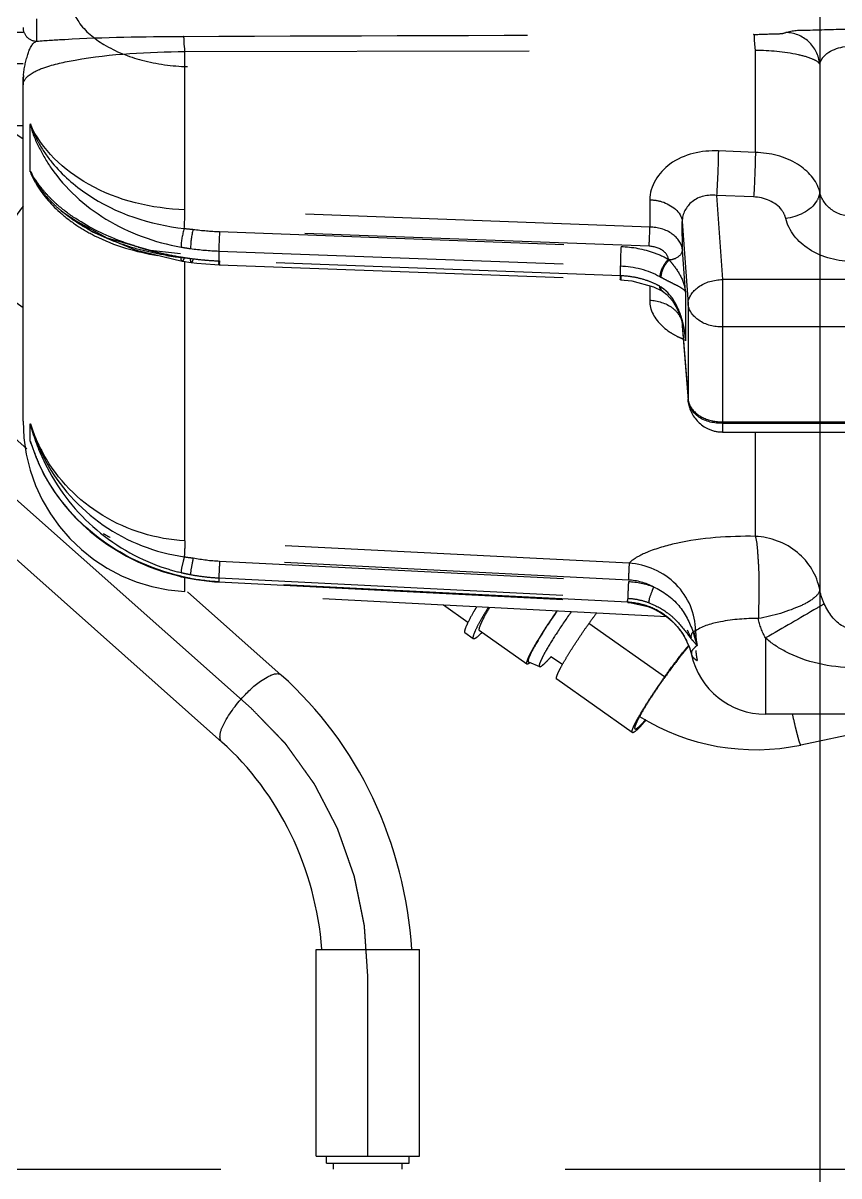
# Model space of a CAD drawing. Header units: millimetres. Extents: x 17886 to 18265, y -8727 to -7321.
# Drawn here: x 17939.095 to 17940.28, y -8661.763 to -8660.089 of the extents above; entities that cross this region are included whole.
import ezdxf

# ---------------------------------------------------------------- set-up
doc = ezdxf.new("R2010")
doc.units = ezdxf.units.MM
doc.linetypes.add('EPL_DASH', pattern=[1, 0.5, -0.5])
for name, color, linetype in [('09__COSM', 7, 'Continuous'), ('1978540_DXF_CONTINUOUS_LINE', 7, 'Continuous'), ('2588541_VG01DXF_CONTINUOUS_LINE', 7, 'Continuous'), ('2620490_VG01DXF_CONTINUOUS_LINE', 7, 'Continuous'), ('2630768_VG06DXF_CONTINUOUS_LINE', 7, 'Continuous'), ('3570569_DXF_CONTINUOUS_LINE', 7, 'Continuous'), ('3640467_CP02DXF_CONTINUOUS_LINE', 7, 'Continuous'), ('3640467_CP03DXF_CONTINUOUS_LINE', 7, 'Continuous'), ('3884027_DKREDXF_CONTINUOUS_LINE', 7, 'Continuous')]:
    doc.layers.add(name, color=color, linetype=linetype)

msp = doc.modelspace()

# ---------------------------------------------------------------- linework, layer by layer
at = {"color": 6}
msp.add_lwpolyline([(17930.85199, -8646.50357), (17940.25199, -8646.50357), (17940.25199, -8663.90357), (17930.85199, -8663.90357)], close=True, dxfattribs=at)
at = {"layer": '09__COSM', "color": 2, "linetype": 'EPL_DASH'}
for p, q in [((17939.42665, -8661.0845), (17938.94399, -8660.65546)), ((17939.59549, -8661.73457), (17939.59549, -8661.47259))]:
    msp.add_line(p, q, dxfattribs=at)
msp.add_open_spline([(17939.59549, -8661.47259), (17939.59518, -8661.46803), (17939.59457, -8661.4589), (17939.5938, -8661.44749), (17939.59319, -8661.43836), (17939.59273, -8661.43151), (17939.59227, -8661.42466), (17939.59189, -8661.41895), (17939.59158, -8661.41439), (17939.59135, -8661.41097), (17939.59116, -8661.40811), (17939.59101, -8661.40583), (17939.59089, -8661.40412), (17939.5908, -8661.40269), (17939.59072, -8661.40155), (17939.59067, -8661.40084), (17939.59063, -8661.40027), (17939.59061, -8661.39991), (17939.59059, -8661.39966), (17939.59058, -8661.39952), (17939.59055, -8661.39938), (17939.59051, -8661.3992), (17939.59046, -8661.39892), (17939.59039, -8661.39858), (17939.59027, -8661.39802), (17939.59013, -8661.39732), (17939.58996, -8661.39648), (17939.58973, -8661.39536), (17939.58933, -8661.39341), (17939.58876, -8661.39062), (17939.58808, -8661.38727), (17939.58739, -8661.38392), (17939.58671, -8661.38057), (17939.58579, -8661.3761), (17939.58465, -8661.37052), (17939.58328, -8661.36382), (17939.58192, -8661.35712), (17939.58078, -8661.35153), (17939.57986, -8661.34706), (17939.57918, -8661.34371), (17939.57849, -8661.34036), (17939.57781, -8661.33701), (17939.57724, -8661.33422), (17939.57684, -8661.33227), (17939.57661, -8661.33115), (17939.57644, -8661.33031), (17939.5763, -8661.32961), (17939.57618, -8661.32906), (17939.57611, -8661.32871), (17939.57606, -8661.32843), (17939.57602, -8661.32825), (17939.57599, -8661.32811), (17939.57595, -8661.32798), (17939.57586, -8661.32774), (17939.57574, -8661.3274), (17939.57555, -8661.32685), (17939.57531, -8661.32617), (17939.57493, -8661.32507), (17939.57444, -8661.32371), (17939.57387, -8661.32207), (17939.57309, -8661.31988), (17939.57213, -8661.31715), (17939.57098, -8661.31387), (17939.56943, -8661.3095), (17939.56751, -8661.30403), (17939.56519, -8661.29747), (17939.56288, -8661.29092), (17939.56057, -8661.28436), (17939.55864, -8661.27889), (17939.5571, -8661.27452), (17939.55594, -8661.27124), (17939.55498, -8661.26851), (17939.55421, -8661.26632), (17939.55363, -8661.26468), (17939.55305, -8661.26305), (17939.55257, -8661.26168), (17939.55219, -8661.26059), (17939.55195, -8661.2599), (17939.55175, -8661.25936), (17939.55161, -8661.25895), (17939.55149, -8661.25861), (17939.5514, -8661.25837), (17939.55135, -8661.25823), (17939.55132, -8661.25812), (17939.55127, -8661.25803), (17939.55121, -8661.25791), (17939.55109, -8661.25769), (17939.55093, -8661.25738), (17939.55074, -8661.25701), (17939.55048, -8661.25651), (17939.55016, -8661.25589), (17939.54964, -8661.25489), (17939.549, -8661.25365), (17939.54822, -8661.25216), (17939.54745, -8661.25066), (17939.54641, -8661.24867), (17939.54512, -8661.24619), (17939.54357, -8661.2432), (17939.54151, -8661.23922), (17939.53892, -8661.23425), (17939.53582, -8661.22828), (17939.53272, -8661.22231), (17939.52963, -8661.21634), (17939.52704, -8661.21136), (17939.52498, -8661.20738), (17939.52343, -8661.2044), (17939.52214, -8661.20191), (17939.5211, -8661.19992), (17939.52033, -8661.19843), (17939.51968, -8661.19718), (17939.51917, -8661.19619), (17939.51884, -8661.19557), (17939.51859, -8661.19507), (17939.51842, -8661.19476), (17939.51831, -8661.19454), (17939.51824, -8661.19442), (17939.51816, -8661.1943), (17939.51806, -8661.19416), (17939.51789, -8661.19393), (17939.51768, -8661.19364), (17939.51735, -8661.19318), (17939.51694, -8661.1926), (17939.51645, -8661.19191), (17939.51578, -8661.19099), (17939.51463, -8661.18938), (17939.51298, -8661.18707), (17939.511, -8661.18431), (17939.50901, -8661.18154), (17939.50703, -8661.17877), (17939.50439, -8661.17509), (17939.50109, -8661.17048), (17939.49712, -8661.16494), (17939.49316, -8661.15941), (17939.48986, -8661.1548), (17939.48721, -8661.15112), (17939.48523, -8661.14835), (17939.48325, -8661.14558), (17939.48127, -8661.14282), (17939.47962, -8661.14051), (17939.47846, -8661.1389), (17939.4778, -8661.13798), (17939.47731, -8661.13729), (17939.47689, -8661.13671), (17939.47656, -8661.13625), (17939.47636, -8661.13596), (17939.47619, -8661.13573), (17939.47609, -8661.13559), (17939.47601, -8661.13547), (17939.47591, -8661.13537), (17939.47574, -8661.1352), (17939.4755, -8661.13495), (17939.47512, -8661.13455), (17939.47464, -8661.13405), (17939.47387, -8661.13325), (17939.4729, -8661.13226), (17939.47175, -8661.13106), (17939.4702, -8661.12947), (17939.46828, -8661.12748), (17939.46596, -8661.12509), (17939.46288, -8661.12191), (17939.45903, -8661.11793), (17939.4544, -8661.11315), (17939.44978, -8661.10838), (17939.44515, -8661.1036), (17939.44053, -8661.09882), (17939.43436, -8661.09246), (17939.42974, -8661.08768), (17939.42665, -8661.0845)], degree=3, knots=[0, 0, 0, 0, 0.03125, 0.0625, 0.078125, 0.09375, 0.109375, 0.125, 0.1328125, 0.140625, 0.1484375, 0.1523438, 0.15625, 0.1601562, 0.1621094, 0.1640625, 0.1650391, 0.1660156, 0.1665039, 0.166748, 0.1669922, 0.1674805, 0.1679688, 0.1689453, 0.1699219, 0.171875, 0.1738281, 0.1757812, 0.1796875, 0.1875, 0.1953125, 0.203125, 0.2109375, 0.21875, 0.234375, 0.25, 0.265625, 0.28125, 0.2890625, 0.296875, 0.3046875, 0.3125, 0.3203125, 0.3242188, 0.3261719, 0.328125, 0.3300781, 0.3310547, 0.3320312, 0.3325195, 0.3330078, 0.333252, 0.3334961, 0.3339844, 0.3349609, 0.3359375, 0.3378906, 0.3398438, 0.34375, 0.3476562, 0.3515625, 0.359375, 0.3671875, 0.375, 0.390625, 0.40625, 0.421875, 0.4375, 0.453125, 0.4609375, 0.46875, 0.4765625, 0.4804688, 0.484375, 0.4882812, 0.4921875, 0.4941406, 0.4960938, 0.4970703, 0.4980469, 0.4990234, 0.4995117, 0.4997559, 0.5, 0.5002441, 0.5004883, 0.5009766, 0.5019531, 0.5029297, 0.5039062, 0.5058594, 0.5078125, 0.5117188, 0.515625, 0.5195312, 0.5234375, 0.53125, 0.5390625, 0.546875, 0.5625, 0.578125, 0.59375, 0.609375, 0.625, 0.6328125, 0.640625, 0.6484375, 0.6523438, 0.65625, 0.6601562, 0.6621094, 0.6640625, 0.6650391, 0.6660156, 0.6665039, 0.666748, 0.6669922, 0.6674805, 0.6679688, 0.6689453, 0.6699219, 0.671875, 0.6738281, 0.6757812, 0.6796875, 0.6875, 0.6953125, 0.703125, 0.7109375, 0.71875, 0.734375, 0.75, 0.765625, 0.78125, 0.7890625, 0.796875, 0.8046875, 0.8125, 0.8203125, 0.8242188, 0.8261719, 0.828125, 0.8300781, 0.8310547, 0.8320312, 0.8325195, 0.8330078, 0.833252, 0.8334961, 0.8339844, 0.8349609, 0.8359375, 0.8378906, 0.8398438, 0.84375, 0.8476562, 0.8515625, 0.859375, 0.8671875, 0.875, 0.890625, 0.90625, 0.921875, 0.9375, 0.953125, 0.96875, 1, 1, 1, 1], dxfattribs=at)
at = {"layer": '1978540_DXF_CONTINUOUS_LINE', "color": 7, "linetype": 'EPL_DASH'}
for p, q in [((17939.09497, -8660.25758), (17939.08297, -8660.2491)), ((17939.09497, -8660.50253), (17939.04588, -8660.46782)), ((17939.74094, -8660.95931), (17939.70561, -8660.93433)), ((17939.74094, -8660.95931), (17939.70561, -8660.93433)), ((17939.74869, -8660.98316), (17939.73649, -8660.97453)), ((17939.82646, -8661.01978), (17939.75735, -8660.97091)), ((17939.82879, -8661.0168), (17939.84496, -8661.02356))]:
    msp.add_line(p, q, dxfattribs=at)
for centre, radius, start, end in [((17940.08955, -8661.08333), 1.23293, 143.77237, 146.16645), ((17939.65518, -8660.86982), 0.14882, 315.16955, 315.60259)]:
    msp.add_arc(centre, radius, start, end, dxfattribs=at)
for points, knots in [([(17939.75336, -8660.93686), (17939.75212, -8660.93894), (17939.74786, -8660.94619), (17939.74377, -8660.95355), (17939.74111, -8660.95893)], [0, 0, 0, 0, 0.2869404, 1, 1, 1, 1]), ([(17939.77015, -8660.9379), (17939.76654, -8660.94377), (17939.7603, -8660.95424), (17939.75296, -8660.96782), (17939.7491, -8660.97671), (17939.74797, -8660.98123), (17939.74828, -8660.98287), (17939.74869, -8660.98316)], [0, 0, 0, 0, 0.4072989, 0.7179455, 0.9156284, 0.9703079, 1, 1, 1, 1]), ([(17939.77211, -8660.938), (17939.76954, -8660.94229), (17939.7652, -8660.94975), (17939.75993, -8660.96009), (17939.75746, -8660.96597), (17939.75651, -8660.97032), (17939.75735, -8660.97091)], [0, 0, 0, 0, 0.4102094, 0.7198662, 0.9163016, 1, 1, 1, 1]), ([(17939.86972, -8660.94294), (17939.86322, -8660.95237), (17939.85404, -8660.96611), (17939.84297, -8660.98383), (17939.83634, -8660.99512), (17939.83126, -8661.0044), (17939.82782, -8661.01185), (17939.82612, -8661.01624), (17939.82583, -8661.01933), (17939.82646, -8661.01978)], [0, 0, 0, 0, 0.3862093, 0.5569205, 0.7051981, 0.8263468, 0.916688, 0.9739943, 1, 1, 1, 1]), ([(17939.87012, -8660.94297), (17939.8638, -8660.95214), (17939.85254, -8660.96898), (17939.84015, -8660.98932), (17939.83292, -8661.00247), (17939.82981, -8661.00959), (17939.82811, -8661.01358), (17939.82816, -8661.01653), (17939.82879, -8661.0168)], [0, 0, 0, 0, 0.3908077, 0.7116947, 0.8324157, 0.9213059, 0.9762246, 1, 1, 1, 1]), ([(17939.89068, -8660.94402), (17939.88387, -8660.95369), (17939.8716, -8660.97167), (17939.85802, -8660.9935), (17939.84994, -8661.0078), (17939.84634, -8661.01568), (17939.84442, -8661.01997), (17939.84428, -8661.02328), (17939.84496, -8661.02356)], [0, 0, 0, 0, 0.3830604, 0.7059366, 0.8290096, 0.920094, 0.9763957, 1, 1, 1, 1]), ([(17939.74111, -8660.95893), (17939.73937, -8660.96244), (17939.73725, -8660.96713), (17939.73578, -8660.97229), (17939.73603, -8660.97421), (17939.73649, -8660.97453)], [0, 0, 0, 0, 0.7054236, 0.899002, 1, 1, 1, 1]), ([(17939.76073, -8660.97475), (17939.75824, -8660.97725), (17939.75488, -8660.98041), (17939.75083, -8660.98315), (17939.74911, -8660.98346), (17939.74869, -8660.98316)], [0, 0, 0, 0, 0.7024656, 0.8962092, 1, 1, 1, 1]), ([(17939.82984, -8661.01872), (17939.82947, -8661.01897), (17939.82852, -8661.01956), (17939.82708, -8661.02022), (17939.82646, -8661.01978)], [0, 0, 0, 0, 0.3713468, 1, 1, 1, 1]), ([(17939.84496, -8661.02356), (17939.84561, -8661.02383), (17939.84785, -8661.02269), (17939.85104, -8661.02011), (17939.85586, -8661.01543), (17939.8593, -8661.01166), (17939.86124, -8661.00947)], [0, 0, 0, 0, 0.0966618, 0.29427, 0.5974086, 1, 1, 1, 1])]:
    msp.add_open_spline(points, degree=3, knots=knots, dxfattribs=at)
msp.add_open_spline([(17939.83076, -8661.01806), (17939.83046, -8661.01829), (17939.83015, -8661.01851), (17939.82984, -8661.01872)], degree=3, dxfattribs=at)
at = {"layer": '2588541_VG01DXF_CONTINUOUS_LINE', "color": 7, "linetype": 'EPL_DASH'}
for p, q in [((17939.87799, -8661.02066), (17939.8613, -8661.00938)), ((17940.31573, -8661.11841), (17940.22422, -8661.13744))]:
    msp.add_line(p, q, dxfattribs=at)
msp.add_arc((17940.15879, -8660.82458), 0.31963, 238.13249, 281.8131, dxfattribs=at)
msp.add_open_spline([(17940.22422, -8661.13744), (17940.22392, -8661.1375), (17940.22337, -8661.13599), (17940.22254, -8661.13412), (17940.22135, -8661.13007), (17940.2199, -8661.12494), (17940.21821, -8661.11836), (17940.21555, -8661.10753), (17940.21355, -8661.09884), (17940.21219, -8661.09275)], degree=3, knots=[0, 0, 0, 0, 0.0199525, 0.0732013, 0.159693, 0.2776248, 0.4243089, 0.5963455, 1, 1, 1, 1], dxfattribs=at)
at = {"layer": '2620490_VG01DXF_CONTINUOUS_LINE', "color": 7, "linetype": 'EPL_DASH'}
for p, q in [((17940.02626, -8661.03859), (17939.9165, -8660.96097)), ((17940.0613, -8660.9928), (17940.06133, -8660.99277)), ((17940.06171, -8660.99367), (17940.06169, -8660.9937)), ((17939.97949, -8661.11941), (17939.86972, -8661.04179))]:
    msp.add_line(p, q, dxfattribs=at)
for centre, radius, start, end in [((17940.63595, -8661.46967), 0.88113, 143.52866, 144.73751), ((17940.38641, -8661.27408), 0.42906, 140.39929, 141.53032), ((17940.43079, -8661.30517), 0.48385, 140.36237, 141.45999), ((17940.28811, -8661.19241), 0.30126, 139.01456, 140.45042), ((17940.34082, -8661.23096), 0.36722, 139.56842, 140.32414), ((17940.24183, -8661.15233), 0.24003, 138.63358, 138.99193)]:
    msp.add_arc(centre, radius, start, end, dxfattribs=at)
for points, knots in [([(17939.86972, -8661.04179), (17939.86946, -8661.04161), (17939.86916, -8661.04071), (17939.86958, -8661.03808), (17939.87148, -8661.0331), (17939.8753, -8661.02538), (17939.88091, -8661.01534), (17939.88812, -8661.00339), (17939.89667, -8660.98999), (17939.90624, -8660.97566), (17939.913, -8660.96591), (17939.9165, -8660.96097)], [0, 0, 0, 0, 0.0100097, 0.0266862, 0.0853299, 0.1778552, 0.301359, 0.4513489, 0.6221971, 0.8074253, 1, 1, 1, 1]), ([(17940.02626, -8661.03859), (17940.02847, -8661.03547), (17940.03693, -8661.02367), (17940.04567, -8661.01207), (17940.05234, -8661.0037)], [0, 0, 0, 0, 0.2627307, 1, 1, 1, 1]), ([(17940.05048, -8661.00717), (17940.04857, -8661.00958), (17940.04043, -8661.01999), (17940.03261, -8661.03066), (17940.02676, -8661.03894)], [0, 0, 0, 0, 0.2327368, 1, 1, 1, 1]), ([(17939.97949, -8661.11941), (17939.97923, -8661.11923), (17939.97893, -8661.11833), (17939.97935, -8661.1157), (17939.98125, -8661.11072), (17939.98506, -8661.103), (17939.99068, -8661.09296), (17939.99789, -8661.08101), (17940.00644, -8661.06761), (17940.01601, -8661.05328), (17940.02277, -8661.04353), (17940.02626, -8661.03859)], [0, 0, 0, 0, 0.0100097, 0.0266862, 0.0853299, 0.1778552, 0.301359, 0.4513489, 0.6221971, 0.8074253, 1, 1, 1, 1]), ([(17940.02676, -8661.03894), (17940.02351, -8661.04352), (17940.01723, -8661.05258), (17940.00834, -8661.0659), (17940.0004, -8661.07835), (17939.9937, -8661.08944), (17939.98848, -8661.09878), (17939.98494, -8661.10595), (17939.98317, -8661.11058), (17939.98278, -8661.11302), (17939.98306, -8661.11386), (17939.9833, -8661.11402)], [0, 0, 0, 0, 0.1925709, 0.377794, 0.5486402, 0.6986281, 0.8221333, 0.9146609, 0.9733088, 0.989988, 1, 1, 1, 1]), ([(17939.99968, -8661.10113), (17939.99721, -8661.104), (17939.99282, -8661.10898), (17939.98694, -8661.11499), (17939.98296, -8661.11835), (17939.98066, -8661.11958), (17939.97974, -8661.11959), (17939.97949, -8661.11941)], [0, 0, 0, 0, 0.4098434, 0.7166408, 0.9111068, 0.9665262, 1, 1, 1, 1]), ([(17939.9833, -8661.11402), (17939.98381, -8661.11439), (17939.98523, -8661.11377), (17939.98678, -8661.11274), (17939.98956, -8661.1105), (17939.99366, -8661.10645), (17939.99706, -8661.10274), (17939.99897, -8661.10058)], [0, 0, 0, 0, 0.0894608, 0.1725914, 0.2837742, 0.5893884, 1, 1, 1, 1])]:
    msp.add_open_spline(points, degree=3, knots=knots, dxfattribs=at)
at = {"layer": '2630768_VG06DXF_CONTINUOUS_LINE', "color": 7, "linetype": 'EPL_DASH'}
for p, q in [((17939.10032, -8660.70745), (17938.98717, -8660.60688)), ((17939.38347, -8661.13308), (17938.9008, -8660.70404)), ((17939.46984, -8661.03591), (17939.33362, -8660.91483))]:
    msp.add_line(p, q, dxfattribs=at)
for points, knots in [([(17939.41774, -8661.064), (17939.42713, -8661.05437), (17939.44004, -8661.04217), (17939.46467, -8661.03132), (17939.46984, -8661.03591)], [0, 0, 0, 0, 0.6605917, 1, 1, 1, 1]), ([(17939.65929, -8661.43443), (17939.65456, -8661.35879), (17939.61704, -8661.20947), (17939.52524, -8661.08516), (17939.46984, -8661.03591)], [0, 0, 0, 0, 0.5055328, 1, 1, 1, 1]), ([(17939.38347, -8661.13308), (17939.38089, -8661.13078), (17939.38024, -8661.11965), (17939.39109, -8661.09572), (17939.40561, -8661.07644), (17939.41774, -8661.064)], [0, 0, 0, 0, 0.1287092, 0.3524455, 1, 1, 1, 1]), ([(17939.52892, -8661.43385), (17939.52428, -8661.3763), (17939.49458, -8661.26387), (17939.42508, -8661.17006), (17939.38347, -8661.13308)], [0, 0, 0, 0, 0.5091256, 1, 1, 1, 1])]:
    msp.add_open_spline(points, degree=3, knots=knots, dxfattribs=at)
at = {"layer": '3570569_DXF_CONTINUOUS_LINE', "color": 7, "linetype": 'EPL_DASH'}
msp.add_line((17932.88197, -8661.75357), (17946.82197, -8661.75357), dxfattribs=at)
at = {"layer": '3640467_CP02DXF_CONTINUOUS_LINE', "color": 7, "linetype": 'EPL_DASH'}
for p, q in [((17939.52049, -8661.43457), (17939.67048, -8661.43457)), ((17939.52049, -8661.73457), (17939.52049, -8661.43457)), ((17939.67049, -8661.73457), (17939.67049, -8661.43457)), ((17939.52049, -8661.73457), (17939.67048, -8661.73457))]:
    msp.add_line(p, q, dxfattribs=at)
at = {"layer": '3640467_CP03DXF_CONTINUOUS_LINE', "color": 7, "linetype": 'EPL_DASH'}
for p, q in [((17939.53549, -8661.74457), (17939.53549, -8661.73457)), ((17939.53549, -8661.74457), (17939.65549, -8661.74457)), ((17939.54549, -8661.75357), (17939.54549, -8661.74457)), ((17939.64549, -8661.75357), (17939.64549, -8661.74457)), ((17939.65549, -8661.74457), (17939.65549, -8661.73457))]:
    msp.add_line(p, q, dxfattribs=at)
at = {"layer": '3884027_DKREDXF_CONTINUOUS_LINE', "color": 6, "linetype": 'EPL_DASH'}
for p, q in [((17939.09497, -8660.66698), (17939.09497, -8659.81113)), ((17939.11497, -8660.11528), (17939.11497, -8660.08257)), ((17939.09497, -8660.10257), (17939.08297, -8660.10257)), ((17939.32999, -8660.13034), (17940.1582, -8660.12824)), ((17939.32999, -8660.36016), (17939.32999, -8660.13034)), ((17940.1582, -8660.27679), (17940.1582, -8660.12824)), ((17939.08297, -8660.14757), (17939.09497, -8660.14757)), ((17940.25153, -8660.14821), (17940.25153, -8660.33392)), ((17939.08297, -8660.23757), (17939.09497, -8660.23757)), ((17939.1055, -8660.30521), (17939.1055, -8660.23603)), ((17940.1582, -8660.27679), (17940.10444, -8660.27468)), ((17940.00474, -8660.34561), (17940.00486, -8660.38518)), ((17940.15559, -8660.34144), (17940.10181, -8660.33932)), ((17940.10181, -8660.33932), (17940.11042, -8660.46142)), ((17940.00486, -8660.38518), (17939.32999, -8660.36016)), ((17940.00382, -8660.41305), (17939.34194, -8660.38851)), ((17940.05205, -8660.37699), (17940.06049, -8660.49672)), ((17939.38032, -8660.39182), (17939.9632, -8660.41342)), ((17939.25763, -8660.41827), (17939.32581, -8660.43459)), ((17939.37927, -8660.42001), (17939.96215, -8660.44161)), ((17939.37927, -8660.42001), (17939.37927, -8660.43431)), ((17940.05675, -8660.47988), (17940.05218, -8660.41825)), ((17939.32581, -8660.43459), (17939.33924, -8660.43661)), ((17939.32999, -8660.8408), (17939.32999, -8660.43459)), ((17939.33924, -8660.43661), (17939.3472, -8660.43762)), ((17939.3472, -8660.43762), (17939.37326, -8660.43981)), ((17939.96215, -8660.45591), (17939.37927, -8660.43431)), ((17939.37326, -8660.43981), (17939.37958, -8660.44009)), ((17939.37958, -8660.44009), (17939.96246, -8660.46169)), ((17939.96215, -8660.45591), (17939.96215, -8660.44161)), ((17939.96246, -8660.4617), (17939.97873, -8660.4632)), ((17939.97873, -8660.4632), (17940.01037, -8660.4719)), ((17940.00482, -8660.47037), (17940.00474, -8660.49146)), ((17940.01037, -8660.4719), (17940.02219, -8660.47768)), ((17940.40297, -8660.46142), (17940.11042, -8660.46142)), ((17940.11042, -8660.46142), (17940.11042, -8660.68283)), ((17940.02335, -8660.47837), (17940.02944, -8660.48299)), ((17940.02944, -8660.48299), (17940.03769, -8660.49218)), ((17940.03769, -8660.49218), (17940.04479, -8660.50373)), ((17940.04479, -8660.50373), (17940.05047, -8660.51723)), ((17940.06049, -8660.49672), (17940.06049, -8660.63468)), ((17940.05047, -8660.51723), (17940.05453, -8660.53244)), ((17940.05207, -8660.52324), (17940.05205, -8660.52688)), ((17940.052, -8660.52775), (17940.0521, -8660.52847)), ((17940.05205, -8660.52688), (17940.06049, -8660.63468)), ((17940.05205, -8660.52688), (17940.0521, -8660.52845)), ((17940.0521, -8660.52845), (17940.05211, -8660.52852)), ((17940.05211, -8660.52855), (17940.06057, -8660.63673)), ((17940.05453, -8660.53244), (17940.05653, -8660.54732)), ((17940.05678, -8660.52743), (17940.05678, -8660.52856)), ((17940.40297, -8660.53023), (17940.11042, -8660.53023)), ((17940.0565, -8660.54733), (17940.05675, -8660.55059)), ((17940.05653, -8660.54733), (17940.05652, -8660.54724)), ((17940.05675, -8660.55059), (17940.05653, -8660.54733)), ((17940.05675, -8660.54735), (17940.05675, -8660.55059)), ((17940.06057, -8660.63673), (17940.06049, -8660.63468)), ((17939.1055, -8660.69605), (17939.1055, -8660.67077)), ((17940.11042, -8660.66819), (17940.40297, -8660.66819)), ((17940.11042, -8660.66999), (17940.40297, -8660.66999)), ((17940.11042, -8660.68283), (17940.40297, -8660.68283)), ((17940.1582, -8660.83443), (17940.1582, -8660.68283)), ((17940.25153, -8660.68283), (17940.25153, -8660.91175)), ((17939.10679, -8660.70009), (17939.10667, -8660.69971)), ((17939.10679, -8660.70009), (17939.1085, -8660.70517)), ((17939.1085, -8660.70517), (17939.11093, -8660.71195)), ((17939.11093, -8660.71195), (17939.11363, -8660.71892)), ((17939.97479, -8660.87345), (17939.32999, -8660.8408)), ((17939.97374, -8660.89777), (17939.34194, -8660.86577)), ((17939.38032, -8660.8703), (17939.9739, -8660.90034)), ((17939.29889, -8660.88586), (17939.32044, -8660.89194)), ((17939.32044, -8660.89194), (17939.32455, -8660.89292)), ((17939.32455, -8660.89292), (17939.32435, -8660.89224)), ((17939.32455, -8660.89292), (17939.33828, -8660.89579)), ((17939.32999, -8660.91464), (17939.32999, -8660.89292)), ((17939.33828, -8660.89579), (17939.33816, -8660.89512)), ((17939.33828, -8660.89579), (17939.34637, -8660.89718)), ((17939.34637, -8660.89718), (17939.37287, -8660.90023)), ((17939.37287, -8660.90023), (17939.3793, -8660.90062)), ((17939.37927, -8660.89474), (17939.97286, -8660.92478)), ((17939.37927, -8660.89474), (17939.37927, -8660.89997)), ((17939.97286, -8660.93002), (17939.37927, -8660.89997)), ((17939.3793, -8660.90062), (17939.37927, -8660.89997)), ((17939.3793, -8660.90062), (17939.97289, -8660.93067)), ((17940.02966, -8660.95131), (17939.32999, -8660.91464)), ((17939.97289, -8660.93067), (17939.97286, -8660.93002)), ((17939.97289, -8660.93067), (17939.97797, -8660.93105)), ((17939.97797, -8660.93105), (17939.9999, -8660.93566)), ((17939.9999, -8660.93566), (17940.00347, -8660.93689)), ((17940.00347, -8660.93689), (17940.00326, -8660.9363)), ((17940.00347, -8660.93689), (17940.00936, -8660.93927)), ((17940.02895, -8660.95071), (17940.03732, -8660.95775)), ((17940.03447, -8660.95536), (17940.03959, -8660.96013)), ((17940.05469, -8660.97912), (17940.06262, -8660.99575)), ((17940.05471, -8660.97917), (17940.05469, -8660.97913)), ((17940.17297, -8660.98189), (17940.17297, -8661.09266)), ((17940.06262, -8660.99575), (17940.06542, -8661.00576)), ((17940.06526, -8661.00425), (17940.06544, -8661.00585)), ((17940.06544, -8661.00585), (17940.06547, -8661.00597)), ((17940.40297, -8661.09266), (17940.17297, -8661.09266))]:
    msp.add_line(p, q, dxfattribs=at)
at = {"layer": '3884027_DKREDXF_CONTINUOUS_LINE', "color": 7, "linetype": 'EPL_DASH'}
for p, q in [((17940.03208, -8660.43202), (17940.03305, -8660.43309)), ((17940.01955, -8660.45713), (17940.02107, -8660.45798))]:
    msp.add_line(p, q, dxfattribs=at)
at = {"layer": '3884027_DKREDXF_CONTINUOUS_LINE', "color": 6, "linetype": 'EPL_DASH'}
for points in [[(17939.15013, -8660.36148), (17939.19588, -8660.39228), (17939.25763, -8660.41827)], [(17939.32331, -8660.42392), (17939.28015, -8660.41927), (17939.2173, -8660.40126), (17939.17505, -8660.37825)], [(17939.11363, -8660.71892), (17939.11679, -8660.72642), (17939.1204, -8660.73429), (17939.1245, -8660.74251), (17939.12916, -8660.7511), (17939.13444, -8660.76001), (17939.14036, -8660.76917), (17939.14697, -8660.77856), (17939.15435, -8660.78815), (17939.16258, -8660.79791), (17939.1717, -8660.80778), (17939.18172, -8660.81763), (17939.19256, -8660.82729), (17939.20421, -8660.83668), (17939.21679, -8660.8458), (17939.23043, -8660.85464), (17939.24529, -8660.86316), (17939.26153, -8660.87129), (17939.27933, -8660.87891), (17939.29889, -8660.88586)], [(17940.00936, -8660.93927), (17940.0196, -8660.9445), (17940.02895, -8660.95071)], [(17940.03732, -8660.95775), (17940.04473, -8660.9655), (17940.05117, -8660.97381), (17940.05471, -8660.97917)]]:
    msp.add_lwpolyline(points, dxfattribs=at)
at = {"layer": '3884027_DKREDXF_CONTINUOUS_LINE', "color": 7, "linetype": 'EPL_DASH'}
msp.add_lwpolyline([(17940.02107, -8660.47228), (17940.02032, -8660.47183), (17940.01955, -8660.47138)], dxfattribs=at)
at = {"layer": '3884027_DKREDXF_CONTINUOUS_LINE', "color": 6, "linetype": 'EPL_DASH'}
for centre, radius, start, end in [((17939.11496, -8660.0953), 0.01999, 180.03878, 270.03958), ((17939.25263, -8660.17878), 0.15766, 174.97517, 180.0296), ((17938.93267, -8660.3592), 0.39732, 355.9497, 359.86045), ((17939.39593, -8659.76277), 0.62806, 263.88291, 265.06923), ((17939.44544, -8660.41677), 0.10728, 164.72908, 179.83645), ((17939.39478, -8660.0002), 0.3919, 262.25087, 267.88416), ((17939.61746, -8660.38458), 0.38741, 355.78632, 359.91246), ((17920.10282, -8660.45742), 19.9494, 0.112491, 0.230998), ((17939.3292, -8660.13628), 0.28827, 241.69397, 243.53617), ((17939.76286, -8660.42014), 0.38359, 175.76625, 179.98022), ((17939.39394, -8659.98183), 0.45207, 253.02039, 255.48204), ((17939.40213, -8659.95029), 0.48465, 255.47936, 257.42025), ((17939.3843, -8660.07671), 0.34287, 259.9301, 262.26593), ((17939.39475, -8660.00055), 0.41975, 262.25149, 267.88664), ((17940.3457, -8660.44174), 0.38355, 175.7659, 179.98059), ((17939.40295, -8659.94763), 0.48743, 257.39437, 260.72019), ((17939.37134, -8660.00598), 0.42586, 260.76659, 264.2941), ((17939.41105, -8659.90195), 0.53382, 260.6522, 260.90652), ((17939.41024, -8659.90704), 0.52866, 260.90654, 261.15223), ((17939.40945, -8659.91211), 0.52353, 261.15222, 261.40653), ((17939.40421, -8659.94726), 0.48799, 261.39807, 262.22056), ((17939.39408, -8660.02076), 0.4138, 262.23287, 262.47103), ((17939.39446, -8660.01772), 0.41686, 262.47353, 265.06994), ((17939.3949, -8660.0126), 0.422, 265.07103, 267.87783), ((17939.95708, -8660.59469), 0.13887, 79.36489, 87.90845), ((17939.95908, -8660.5844), 0.12839, 70.95739, 79.39409), ((17939.96343, -8660.57173), 0.115, 63.6684, 70.94379), ((17939.96683, -8660.56457), 0.10707, 62.68256, 63.59829), ((17939.96842, -8660.56152), 0.10363, 60.43286, 62.69002), ((17939.99727, -8660.5103), 0.04485, 52.57673, 57.95519), ((17940.22563, -8660.07651), 0.43291, 243.09908, 243.28537), ((17939.99457, -8660.51391), 0.04936, 51.082, 52.63628), ((17939.99253, -8660.51642), 0.05259, 48.14001, 51.06725), ((17939.99022, -8660.51902), 0.05607, 46.40284, 48.15255), ((17939.98868, -8660.52064), 0.0583, 45.19976, 46.40643), ((17939.92952, -8660.55435), 0.12713, 11.9139, 17.78495), ((17939.92291, -8660.55583), 0.13391, 10.23167, 11.94898), ((17939.91974, -8660.55639), 0.13713, 6.46349, 10.22741), ((17940.09557, -8660.44203), 0.11383, 243.0649, 244.13317), ((17940.09868, -8660.43546), 0.12109, 244.1636, 248.29668), ((17939.91754, -8660.55665), 0.13934, 3.83348, 6.46761), ((17939.91662, -8660.55671), 0.14026, 2.5011, 3.83524), ((17939.34297, -8660.66698), 0.248, 180, 267), ((17939.33108, -8660.60008), 0.2363, 197.39793, 209.30934), ((17939.32729, -8660.6271), 0.23232, 197.38597, 198.3054), ((17939.36768, -8660.61598), 0.27402, 197.89327, 204.13113), ((17939.341, -8660.61582), 0.25053, 238.8772, 241.46691), ((17939.40429, -8660.33784), 0.5316, 261.85763, 263.26457), ((17939.39502, -8660.58058), 0.29009, 259.45791, 267.09497), ((17939.39166, -8660.60239), 0.29244, 251.00829, 256.69268), ((17939.39124, -8660.60407), 0.2907, 256.69561, 258.08413), ((17939.39237, -8660.59871), 0.29618, 258.08505, 259.45262), ((17939.39493, -8660.58506), 0.31008, 259.44966, 263.27845), ((17939.39778, -8660.57532), 0.32532, 256.95364, 259.43841), ((17939.395, -8660.58978), 0.31059, 259.45458, 267.0972), ((17939.39498, -8660.58444), 0.31069, 263.28164, 267.10058), ((17941.4124, -8660.97834), 1.44061, 176.89647, 177.20511), ((17939.96753, -8661.02492), 0.12474, 69.91817, 87.069), ((17939.98599, -8660.92751), 0.01341, 168.2676, 174.08191), ((17939.96788, -8661.02886), 0.10419, 78.73014, 87.26288), ((17939.98513, -8660.92742), 0.01254, 174.093, 179.97533), ((17939.96725, -8661.03378), 0.10391, 69.72548, 86.90606), ((17939.96798, -8661.02831), 0.10363, 70.09751, 78.72181), ((17939.9685, -8661.03007), 0.1, 53.57192, 69.66158), ((17939.96913, -8661.02899), 0.09876, 52.24313, 53.49542), ((17939.96888, -8661.0293), 0.09916, 47.15262, 52.23561), ((17939.96346, -8661.03601), 0.11262, 47.46995, 53.98076), ((17939.96755, -8661.03074), 0.10112, 44.00398, 47.15304), ((17939.96627, -8661.03196), 0.10288, 40.43229, 44.003), ((17939.95922, -8661.03783), 0.11206, 34.36349, 40.37631), ((17939.94782, -8661.04571), 0.12592, 31.92558, 34.39716), ((17939.98142, -8660.99332), 0.09001, 8.204, 13.84485), ((17939.93715, -8661.05243), 0.13853, 31.1805, 31.93036), ((17939.92307, -8661.06085), 0.15494, 28.88939, 31.14929), ((17940.58195, -8660.59365), 0.64743, 216.21711, 216.43462), ((17940.20616, -8660.87088), 0.18045, 216.47922, 216.83714), ((17940.18689, -8660.88216), 0.15825, 222.6491, 224.39921), ((17940.17297, -8660.98266), 0.11, 192.42267, 270)]:
    msp.add_arc(centre, radius, start, end, dxfattribs=at)
at = {"layer": '3884027_DKREDXF_CONTINUOUS_LINE', "color": 7, "linetype": 'EPL_DASH'}
for centre, radius, start, end in [((17940.06165, -8660.4628), 0.04135, 143.73991, 154.33154), ((17940.30486, -8660.91204), 0.24492, 194.40826, 195.96355), ((17940.16589, -8660.97171), 0.09446, 179.85302, 180.70042), ((17940.16624, -8660.9717), 0.09481, 180.70156, 183.80341), ((17940.24895, -8660.92802), 0.18678, 195.96731, 198.09814), ((17940.22187, -8660.93683), 0.1583, 198.11206, 200.73913), ((17940.16654, -8660.97167), 0.09511, 183.81141, 192.88849), ((17940.16638, -8660.99359), 0.09495, 183.81234, 188.14495), ((17940.16647, -8660.99357), 0.09504, 188.15012, 192.89521)]:
    msp.add_arc(centre, radius, start, end, dxfattribs=at)
at = {"layer": '3884027_DKREDXF_CONTINUOUS_LINE', "color": 6, "linetype": 'EPL_DASH'}
for points, knots in [([(17939.16297, -8660.04902), (17939.16297, -8660.06248), (17939.17436, -8660.09243), (17939.21414, -8660.12444), (17939.2692, -8660.14587), (17939.31135, -8660.15153), (17939.33355, -8660.1522)], [0, 0, 0, 0, 0.1869815, 0.4147854, 0.6913614, 1, 1, 1, 1]), ([(17940.15559, -8660.10542), (17940.16627, -8660.10539), (17940.18163, -8660.10439), (17940.19765, -8660.10447), (17940.20225, -8660.10276)], [0, 0, 0, 0, 0.6852235, 1, 1, 1, 1]), ([(17940.20225, -8660.10276), (17940.21201, -8660.09912), (17940.24587, -8660.09956), (17940.2783, -8660.0975), (17940.30081, -8660.0975)], [0, 0, 0, 0, 0.3162819, 1, 1, 1, 1]), ([(17940.25153, -8660.14821), (17940.25038, -8660.13627), (17940.23888, -8660.11246), (17940.21418, -8660.10284), (17940.20225, -8660.10276)], [0, 0, 0, 0, 0.5015118, 1, 1, 1, 1]), ([(17939.09558, -8660.16497), (17939.09649, -8660.15463), (17939.10008, -8660.13807), (17939.10771, -8660.11795), (17939.11497, -8660.11528)], [0, 0, 0, 0, 0.5728208, 1, 1, 1, 1]), ([(17939.11497, -8660.11528), (17939.12842, -8660.1142), (17939.19914, -8660.10973), (17939.27002, -8660.10844), (17939.32737, -8660.10824)], [0, 0, 0, 0, 0.1905085, 1, 1, 1, 1]), ([(17939.32999, -8660.13034), (17939.32974, -8660.12512), (17939.32834, -8660.11852), (17939.3291, -8660.10962), (17939.32737, -8660.10824)], [0, 0, 0, 0, 0.7035114, 1, 1, 1, 1]), ([(17940.1582, -8660.12825), (17940.15796, -8660.12285), (17940.15651, -8660.11603), (17940.15735, -8660.10685), (17940.15559, -8660.10542)], [0, 0, 0, 0, 0.703545, 1, 1, 1, 1]), ([(17939.10134, -8660.16663), (17939.108, -8660.16055), (17939.13132, -8660.15059), (17939.20707, -8660.13396), (17939.27666, -8660.13082), (17939.32999, -8660.13034)], [0, 0, 0, 0, 0.1157289, 0.3153656, 1, 1, 1, 1]), ([(17940.1582, -8660.12824), (17940.17899, -8660.12851), (17940.20738, -8660.13064), (17940.23813, -8660.13918), (17940.24897, -8660.14472), (17940.25153, -8660.14821)], [0, 0, 0, 0, 0.6438905, 0.865714, 1, 1, 1, 1]), ([(17940.25153, -8660.14821), (17940.25234, -8660.14512), (17940.26165, -8660.12754), (17940.28472, -8660.12218), (17940.3008, -8660.12219)], [0, 0, 0, 0, 0.165768, 1, 1, 1, 1]), ([(17939.1055, -8660.23603), (17939.1079, -8660.24766), (17939.11739, -8660.26954), (17939.14733, -8660.32125), (17939.21388, -8660.38135), (17939.28615, -8660.4075), (17939.32435, -8660.4143)], [0, 0, 0, 0, 0.1205358, 0.2386822, 0.606313, 1, 1, 1, 1]), ([(17939.32999, -8660.36016), (17939.28173, -8660.35837), (17939.19229, -8660.33804), (17939.12148, -8660.27274), (17939.10559, -8660.23547)], [0, 0, 0, 0, 0.5437668, 1, 1, 1, 1]), ([(17939.10559, -8660.23547), (17939.10617, -8660.24096), (17939.11162, -8660.2508), (17939.121, -8660.27017), (17939.14384, -8660.30222), (17939.20687, -8660.35815), (17939.27955, -8660.38196), (17939.329, -8660.38726)], [0, 0, 0, 0, 0.0585583, 0.1151261, 0.2301522, 0.4722377, 1, 1, 1, 1]), ([(17940.10444, -8660.27468), (17940.08018, -8660.27372), (17940.03351, -8660.28267), (17940.00465, -8660.32577), (17940.00474, -8660.34561)], [0, 0, 0, 0, 0.550287, 1, 1, 1, 1]), ([(17940.10444, -8660.27468), (17940.10438, -8660.27981), (17940.1039, -8660.30137), (17940.10299, -8660.32292), (17940.10182, -8660.33932)], [0, 0, 0, 0, 0.2375682, 1, 1, 1, 1]), ([(17940.1582, -8660.27679), (17940.15815, -8660.28192), (17940.15767, -8660.30348), (17940.15676, -8660.32504), (17940.15559, -8660.34144)], [0, 0, 0, 0, 0.2375551, 1, 1, 1, 1]), ([(17940.25153, -8660.33392), (17940.24742, -8660.31738), (17940.21814, -8660.28625), (17940.17941, -8660.27756), (17940.1582, -8660.27679)], [0, 0, 0, 0, 0.4454716, 1, 1, 1, 1]), ([(17939.14497, -8660.35296), (17939.1406, -8660.34912), (17939.13238, -8660.34133), (17939.12318, -8660.33067), (17939.11675, -8660.32236), (17939.11253, -8660.31546), (17939.1089, -8660.31183), (17939.10683, -8660.30392), (17939.1055, -8660.30521)], [0, 0, 0, 0, 0.2806798, 0.5465687, 0.6736999, 0.7961575, 0.9105294, 1, 1, 1, 1]), ([(17939.15013, -8660.36148), (17939.14518, -8660.35729), (17939.13584, -8660.34847), (17939.1237, -8660.33516), (17939.11461, -8660.32077), (17939.10993, -8660.31495), (17939.10599, -8660.30361), (17939.1056, -8660.30595)], [0, 0, 0, 0, 0.2715915, 0.5313661, 0.7800242, 0.9002111, 1, 1, 1, 1]), ([(17939.1056, -8660.30595), (17939.10786, -8660.31124), (17939.11868, -8660.33272), (17939.1346, -8660.35145), (17939.14821, -8660.36364)], [0, 0, 0, 0, 0.2392719, 1, 1, 1, 1]), ([(17940.10181, -8660.33932), (17940.08968, -8660.3379), (17940.06437, -8660.3427), (17940.05194, -8660.36634), (17940.05205, -8660.37699)], [0, 0, 0, 0, 0.5343521, 1, 1, 1, 1]), ([(17940.25153, -8660.33392), (17940.25135, -8660.33848), (17940.2436, -8660.35998), (17940.21944, -8660.37052), (17940.20225, -8660.37268)], [0, 0, 0, 0, 0.2083936, 1, 1, 1, 1]), ([(17940.30081, -8660.3701), (17940.28939, -8660.3701), (17940.26696, -8660.36369), (17940.25349, -8660.34394), (17940.25153, -8660.33392)], [0, 0, 0, 0, 0.5278373, 1, 1, 1, 1]), ([(17940.00474, -8660.34561), (17940.01072, -8660.3458), (17940.02971, -8660.34813), (17940.05098, -8660.36332), (17940.05205, -8660.37699)], [0, 0, 0, 0, 0.3035984, 1, 1, 1, 1]), ([(17940.20225, -8660.37268), (17940.20128, -8660.36843), (17940.19254, -8660.3503), (17940.17073, -8660.34204), (17940.15559, -8660.34144)], [0, 0, 0, 0, 0.2233702, 1, 1, 1, 1]), ([(17939.26192, -8660.41419), (17939.25348, -8660.41161), (17939.22201, -8660.40095), (17939.19175, -8660.38635), (17939.17136, -8660.37294)], [0, 0, 0, 0, 0.2656509, 1, 1, 1, 1]), ([(17939.17296, -8660.38271), (17939.18129, -8660.38825), (17939.21774, -8660.40926), (17939.25892, -8660.42154), (17939.29055, -8660.42637)], [0, 0, 0, 0, 0.2381853, 1, 1, 1, 1]), ([(17940.05218, -8660.41825), (17940.0515, -8660.40923), (17940.03726, -8660.39046), (17940.01628, -8660.38559), (17940.00486, -8660.38518)], [0, 0, 0, 0, 0.4418214, 1, 1, 1, 1]), ([(17940.30081, -8660.4352), (17940.27846, -8660.4352), (17940.23626, -8660.42572), (17940.2064, -8660.39091), (17940.20225, -8660.37268)], [0, 0, 0, 0, 0.5445779, 1, 1, 1, 1]), ([(17940.05218, -8660.41825), (17940.05218, -8660.42417), (17940.04368, -8660.43155), (17940.03556, -8660.43292), (17940.03305, -8660.43309)], [0, 0, 0, 0, 0.7021711, 1, 1, 1, 1]), ([(17939.32581, -8660.43459), (17939.32517, -8660.43449), (17939.32442, -8660.43189), (17939.32437, -8660.4301), (17939.32435, -8660.42868)], [0, 0, 0, 0, 0.3134373, 1, 1, 1, 1]), ([(17939.32673, -8660.43415), (17939.32659, -8660.43429), (17939.32632, -8660.43453), (17939.32596, -8660.43462), (17939.32581, -8660.43459)], [0, 0, 0, 0, 0.5760641, 1, 1, 1, 1]), ([(17939.32832, -8660.43145), (17939.32807, -8660.43201), (17939.32762, -8660.43295), (17939.32703, -8660.43384), (17939.32673, -8660.43415)], [0, 0, 0, 0, 0.5822663, 1, 1, 1, 1]), ([(17939.329, -8660.42973), (17939.32889, -8660.43003), (17939.32867, -8660.4306), (17939.32844, -8660.43117), (17939.32832, -8660.43145)], [0, 0, 0, 0, 0.5203551, 1, 1, 1, 1]), ([(17939.33924, -8660.43661), (17939.33865, -8660.43653), (17939.33825, -8660.4338), (17939.33816, -8660.43218), (17939.33816, -8660.43076)], [0, 0, 0, 0, 0.2940049, 1, 1, 1, 1]), ([(17939.3405, -8660.43517), (17939.34031, -8660.43556), (17939.34005, -8660.43612), (17939.33946, -8660.43664), (17939.33924, -8660.43661)], [0, 0, 0, 0, 0.660026, 1, 1, 1, 1]), ([(17939.34194, -8660.43094), (17939.34172, -8660.43175), (17939.3413, -8660.43318), (17939.34077, -8660.43458), (17939.3405, -8660.43517)], [0, 0, 0, 0, 0.5664374, 1, 1, 1, 1]), ([(17939.37958, -8660.44009), (17939.37907, -8660.44007), (17939.37976, -8660.43701), (17939.37927, -8660.43573), (17939.37927, -8660.43431)], [0, 0, 0, 0, 0.262798, 1, 1, 1, 1]), ([(17939.38032, -8660.43425), (17939.38021, -8660.43569), (17939.37961, -8660.43701), (17939.3801, -8660.44006), (17939.37958, -8660.44009)], [0, 0, 0, 0, 0.7349414, 1, 1, 1, 1]), ([(17939.96246, -8660.46169), (17939.96195, -8660.46172), (17939.96264, -8660.45854), (17939.96215, -8660.45734), (17939.96215, -8660.45591)], [0, 0, 0, 0, 0.2605797, 1, 1, 1, 1]), ([(17939.9632, -8660.45585), (17939.96309, -8660.45729), (17939.96249, -8660.45861), (17939.96298, -8660.46167), (17939.96246, -8660.46169)], [0, 0, 0, 0, 0.7349535, 1, 1, 1, 1]), ([(17940.03779, -8660.46658), (17940.0391, -8660.46723), (17940.04342, -8660.46938), (17940.04772, -8660.4716), (17940.05057, -8660.47342)], [0, 0, 0, 0, 0.3014308, 1, 1, 1, 1]), ([(17940.06049, -8660.49672), (17940.06053, -8660.4873), (17940.07596, -8660.46699), (17940.0981, -8660.4619), (17940.11042, -8660.46142)], [0, 0, 0, 0, 0.4333258, 1, 1, 1, 1]), ([(17940.00474, -8660.49146), (17940.00472, -8660.49571), (17940.00746, -8660.5143), (17940.02155, -8660.52938), (17940.03336, -8660.53729)], [0, 0, 0, 0, 0.2301132, 1, 1, 1, 1]), ([(17940.11042, -8660.53023), (17940.0985, -8660.53023), (17940.07639, -8660.52569), (17940.06119, -8660.50617), (17940.06049, -8660.49672)], [0, 0, 0, 0, 0.5573217, 1, 1, 1, 1]), ([(17940.11042, -8660.66999), (17940.09862, -8660.6704), (17940.07607, -8660.66627), (17940.06133, -8660.64633), (17940.06057, -8660.63673)], [0, 0, 0, 0, 0.5506965, 1, 1, 1, 1]), ([(17939.1055, -8660.67077), (17939.10572, -8660.67171), (17939.10619, -8660.67365), (17939.1067, -8660.67558), (17939.10697, -8660.67657)], [0, 0, 0, 0, 0.4872557, 1, 1, 1, 1]), ([(17939.10559, -8660.67073), (17939.10571, -8660.67146), (17939.10618, -8660.67315), (17939.10668, -8660.67481), (17939.10698, -8660.67577)], [0, 0, 0, 0, 0.4263079, 1, 1, 1, 1]), ([(17939.10691, -8660.70017), (17939.10665, -8660.69937), (17939.1062, -8660.69799), (17939.10573, -8660.69662), (17939.1055, -8660.69605)], [0, 0, 0, 0, 0.5811444, 1, 1, 1, 1]), ([(17939.1066, -8660.6991), (17939.1064, -8660.69852), (17939.10606, -8660.69768), (17939.10579, -8660.69675), (17939.10559, -8660.69652)], [0, 0, 0, 0, 0.6665727, 1, 1, 1, 1]), ([(17939.32999, -8660.8408), (17939.28842, -8660.83869), (17939.20555, -8660.8138), (17939.1451, -8660.75151), (17939.12503, -8660.71575)], [0, 0, 0, 0, 0.503705, 1, 1, 1, 1]), ([(17939.32435, -8660.89224), (17939.27926, -8660.88179), (17939.19427, -8660.84216), (17939.13566, -8660.76825), (17939.1176, -8660.72801)], [0, 0, 0, 0, 0.5120487, 1, 1, 1, 1]), ([(17939.12648, -8660.72786), (17939.14345, -8660.76258), (17939.19123, -8660.82611), (17939.25994, -8660.86633), (17939.29649, -8660.87891)], [0, 0, 0, 0, 0.499908, 1, 1, 1, 1]), ([(17939.12753, -8660.72472), (17939.14749, -8660.76148), (17939.20588, -8660.82658), (17939.28734, -8660.85813), (17939.329, -8660.86408)], [0, 0, 0, 0, 0.498504, 1, 1, 1, 1]), ([(17939.32999, -8660.8408), (17939.32998, -8660.84193), (17939.32973, -8660.84969), (17939.32935, -8660.85745), (17939.329, -8660.86408)], [0, 0, 0, 0, 0.1455322, 1, 1, 1, 1]), ([(17940.1582, -8660.83443), (17940.11969, -8660.83375), (17940.06565, -8660.83741), (17940.00484, -8660.8547), (17939.98193, -8660.86628), (17939.97479, -8660.87345)], [0, 0, 0, 0, 0.6074575, 0.8404575, 1, 1, 1, 1]), ([(17940.25153, -8660.91175), (17940.24775, -8660.89117), (17940.22347, -8660.85114), (17940.18002, -8660.83549), (17940.1582, -8660.83443)], [0, 0, 0, 0, 0.4891508, 1, 1, 1, 1]), ([(17940.1582, -8660.83443), (17940.15999, -8660.84065), (17940.16138, -8660.85689), (17940.16413, -8660.89658), (17940.16303, -8660.93006), (17940.16249, -8660.95376)], [0, 0, 0, 0, 0.1624831, 0.405256, 1, 1, 1, 1]), ([(17939.329, -8660.86408), (17939.3284, -8660.86651), (17939.32671, -8660.8741), (17939.32456, -8660.88169), (17939.32435, -8660.88697)], [0, 0, 0, 0, 0.3214844, 1, 1, 1, 1]), ([(17939.34194, -8660.86577), (17939.34144, -8660.86831), (17939.34003, -8660.87631), (17939.33818, -8660.88434), (17939.33816, -8660.88989)], [0, 0, 0, 0, 0.3178826, 1, 1, 1, 1]), ([(17939.38032, -8660.8703), (17939.38018, -8660.87288), (17939.37979, -8660.88102), (17939.37928, -8660.88917), (17939.37927, -8660.89474)], [0, 0, 0, 0, 0.3172051, 1, 1, 1, 1]), ([(17939.97479, -8660.87345), (17939.97479, -8660.87463), (17939.97451, -8660.88274), (17939.97412, -8660.89085), (17939.97374, -8660.89777)], [0, 0, 0, 0, 0.1460223, 1, 1, 1, 1]), ([(17940.07143, -8660.97146), (17940.07142, -8660.94711), (17940.04953, -8660.89644), (17939.99966, -8660.87507), (17939.97479, -8660.87345)], [0, 0, 0, 0, 0.4942312, 1, 1, 1, 1]), ([(17939.32504, -8660.89237), (17939.32496, -8660.89252), (17939.32485, -8660.89272), (17939.32463, -8660.89293), (17939.32455, -8660.89291)], [0, 0, 0, 0, 0.6797049, 1, 1, 1, 1]), ([(17939.97351, -8660.9081), (17939.97341, -8660.90997), (17939.97317, -8660.91553), (17939.97286, -8660.92109), (17939.97286, -8660.92479)], [0, 0, 0, 0, 0.3369236, 1, 1, 1, 1]), ([(17940.01036, -8660.90777), (17940.00942, -8660.91014), (17940.00679, -8660.91771), (17940.00343, -8660.92536), (17940.00326, -8660.93086)], [0, 0, 0, 0, 0.3170745, 1, 1, 1, 1]), ([(17940.01036, -8660.90777), (17940.02424, -8660.91392), (17940.04927, -8660.93217), (17940.06277, -8660.95939), (17940.06763, -8660.97298)], [0, 0, 0, 0, 0.5126848, 1, 1, 1, 1]), ([(17940.25153, -8660.91175), (17940.25125, -8660.91612), (17940.24244, -8660.92607), (17940.21311, -8660.94147), (17940.18412, -8660.95005), (17940.16249, -8660.95376)], [0, 0, 0, 0, 0.1296353, 0.3503041, 1, 1, 1, 1]), ([(17939.97286, -8660.93002), (17939.97277, -8660.92959), (17939.97263, -8660.92872), (17939.97258, -8660.92785), (17939.97258, -8660.92741)], [0, 0, 0, 0, 0.5013329, 1, 1, 1, 1]), ([(17940.2582, -8660.93234), (17940.25474, -8660.93448), (17940.22639, -8660.95109), (17940.19794, -8660.96754), (17940.17297, -8660.98189)], [0, 0, 0, 0, 0.1236478, 1, 1, 1, 1]), ([(17940.30081, -8660.96929), (17940.29552, -8660.96929), (17940.27609, -8660.96297), (17940.26416, -8660.94522), (17940.2582, -8660.93234)], [0, 0, 0, 0, 0.2717173, 1, 1, 1, 1]), ([(17940.16249, -8660.95376), (17940.14415, -8660.95347), (17940.11316, -8660.95593), (17940.0821, -8660.96433), (17940.07143, -8660.97146)], [0, 0, 0, 0, 0.5883266, 1, 1, 1, 1]), ([(17940.06174, -8660.97906), (17940.06215, -8660.97961), (17940.06295, -8660.98066), (17940.06378, -8660.98169), (17940.06419, -8660.98218)], [0, 0, 0, 0, 0.5154634, 1, 1, 1, 1]), ([(17940.06463, -8660.97918), (17940.06462, -8660.97955), (17940.06472, -8660.98033), (17940.06512, -8660.981), (17940.06538, -8660.98129)], [0, 0, 0, 0, 0.4913181, 1, 1, 1, 1]), ([(17940.30081, -8661.02498), (17940.26673, -8661.02497), (17940.21988, -8661.01489), (17940.18141, -8660.98966), (17940.17297, -8660.98189)], [0, 0, 0, 0, 0.7482539, 1, 1, 1, 1]), ([(17940.07383, -8660.99288), (17940.07253, -8660.99373), (17940.06871, -8660.99651), (17940.06526, -8661.00097), (17940.06526, -8661.00425)], [0, 0, 0, 0, 0.3218134, 1, 1, 1, 1]), ([(17940.06545, -8661.00589), (17940.06609, -8661.00866), (17940.06927, -8661.01198), (17940.07271, -8661.01415), (17940.07383, -8661.01478)], [0, 0, 0, 0, 0.6883522, 1, 1, 1, 1])]:
    msp.add_open_spline(points, degree=3, knots=knots, dxfattribs=at)
for points in [[(17939.32737, -8660.10824), (17939.60344, -8660.1073), (17939.87952, -8660.10636), (17940.15559, -8660.10542)], [(17939.09497, -8660.17886), (17939.09497, -8660.17426), (17939.09795, -8660.16973), (17939.10134, -8660.16663)], [(17939.17136, -8660.37294), (17939.16214, -8660.36688), (17939.15327, -8660.36023), (17939.14497, -8660.35296)], [(17939.14821, -8660.36364), (17939.15597, -8660.37058), (17939.16429, -8660.37694), (17939.17296, -8660.38271)], [(17939.19251, -8660.39008), (17939.1775, -8660.38199), (17939.16313, -8660.3725), (17939.15013, -8660.36148)], [(17939.329, -8660.38726), (17939.32617, -8660.39596), (17939.32449, -8660.40516), (17939.32435, -8660.4143)], [(17939.23614, -8660.40933), (17939.22407, -8660.40503), (17939.21221, -8660.40005), (17939.20073, -8660.39434)], [(17939.30301, -8660.42632), (17939.28031, -8660.42262), (17939.25781, -8660.41704), (17939.23614, -8660.40933)], [(17939.9632, -8660.41342), (17939.97947, -8660.41403), (17939.99587, -8660.41699), (17940.01119, -8660.42248)], [(17940.02577, -8660.42107), (17940.01996, -8660.41588), (17940.0116, -8660.41334), (17940.00382, -8660.41305)], [(17940.01119, -8660.42248), (17940.0184, -8660.42507), (17940.02543, -8660.42823), (17940.03208, -8660.43202)], [(17940.03208, -8660.43202), (17940.03146, -8660.42785), (17940.02891, -8660.42388), (17940.02577, -8660.42107)], [(17940.03305, -8660.43309), (17940.03493, -8660.43522), (17940.03677, -8660.4374), (17940.03854, -8660.43963)], [(17939.96215, -8660.44161), (17939.98196, -8660.44235), (17940.00233, -8660.44732), (17940.01955, -8660.45713)], [(17940.03854, -8660.43963), (17940.04033, -8660.44189), (17940.04205, -8660.44421), (17940.04367, -8660.44659)], [(17940.04367, -8660.44659), (17940.04814, -8660.45315), (17940.0519, -8660.46034), (17940.05426, -8660.46792)], [(17940.02107, -8660.45798), (17940.02393, -8660.45957), (17940.02684, -8660.4611), (17940.02976, -8660.46258)], [(17940.03102, -8660.46322), (17940.03327, -8660.46435), (17940.03553, -8660.46546), (17940.03779, -8660.46658)], [(17940.05426, -8660.46792), (17940.05547, -8660.47181), (17940.05632, -8660.47583), (17940.05675, -8660.47988)], [(17940.04484, -8660.5011), (17940.04099, -8660.49314), (17940.03604, -8660.4855), (17940.02976, -8660.47927)], [(17940.05057, -8660.47342), (17940.05308, -8660.47503), (17940.05603, -8660.47699), (17940.05675, -8660.47988)], [(17940.05675, -8660.47988), (17940.05676, -8660.48787), (17940.05677, -8660.49586), (17940.05678, -8660.50385)], [(17940.00474, -8660.49147), (17940.01624, -8660.49194), (17940.02827, -8660.49551), (17940.03748, -8660.50241)], [(17940.03748, -8660.50241), (17940.04155, -8660.50546), (17940.0452, -8660.50927), (17940.0478, -8660.51364)], [(17940.05057, -8660.51552), (17940.04899, -8660.51059), (17940.04709, -8660.50576), (17940.04484, -8660.5011)], [(17940.05678, -8660.50385), (17940.05678, -8660.51171), (17940.05678, -8660.51957), (17940.05678, -8660.52743)], [(17940.0478, -8660.51364), (17940.05017, -8660.51762), (17940.05173, -8660.52225), (17940.05206, -8660.52688)], [(17940.03336, -8660.53729), (17940.03677, -8660.53958), (17940.04034, -8660.54164), (17940.04401, -8660.54351)], [(17940.05678, -8660.52856), (17940.05677, -8660.53483), (17940.05676, -8660.54109), (17940.05675, -8660.54735)], [(17940.06049, -8660.63468), (17940.06075, -8660.63826), (17940.06183, -8660.64183), (17940.06348, -8660.64501)], [(17940.06057, -8660.63673), (17940.06102, -8660.64246), (17940.06249, -8660.6482), (17940.06486, -8660.65344)], [(17940.06348, -8660.64501), (17940.06729, -8660.65236), (17940.07436, -8660.65815), (17940.08179, -8660.66182)], [(17940.06486, -8660.65344), (17940.06968, -8660.6641), (17940.079, -8660.67344), (17940.08965, -8660.67831)], [(17940.08179, -8660.66182), (17940.09055, -8660.66615), (17940.10064, -8660.66819), (17940.11042, -8660.66819)], [(17939.10697, -8660.67657), (17939.11181, -8660.69421), (17939.11844, -8660.71143), (17939.12648, -8660.72786)], [(17939.10698, -8660.67577), (17939.11226, -8660.69266), (17939.11908, -8660.70917), (17939.12753, -8660.72472)], [(17940.08965, -8660.67831), (17940.09609, -8660.68126), (17940.10333, -8660.68284), (17940.11042, -8660.68283)], [(17940.01036, -8660.90777), (17939.99916, -8660.90188), (17939.98638, -8660.89841), (17939.97374, -8660.89777)], [(17940.2582, -8660.93234), (17940.25516, -8660.92579), (17940.25272, -8660.91886), (17940.25153, -8660.91175)], [(17940.00326, -8660.93086), (17940.01264, -8660.93426), (17940.02161, -8660.93906), (17940.02969, -8660.94492)], [(17940.03959, -8660.95302), (17940.04711, -8660.95992), (17940.05357, -8660.96795), (17940.05961, -8660.97618)], [(17940.17297, -8660.98189), (17940.16798, -8660.97322), (17940.16425, -8660.96361), (17940.16249, -8660.95376)], [(17940.06441, -8660.9819), (17940.06302, -8660.97808), (17940.06144, -8660.97432), (17940.05964, -8660.97067)], [(17940.06764, -8660.97298), (17940.06631, -8660.97486), (17940.06469, -8660.97689), (17940.06463, -8660.97918)], [(17940.06419, -8660.98218), (17940.06624, -8660.98462), (17940.06833, -8660.98703), (17940.0705, -8660.98938)]]:
    msp.add_open_spline(points, degree=3, dxfattribs=at)
at = {"layer": '3884027_DKREDXF_CONTINUOUS_LINE', "color": 7, "linetype": 'EPL_DASH'}
for points in [[(17940.03208, -8660.43202), (17940.02837, -8660.43528), (17940.02545, -8660.4395), (17940.02324, -8660.44392)], [(17940.03305, -8660.43309), (17940.03128, -8660.43464), (17940.0297, -8660.43644), (17940.02831, -8660.43834)], [(17940.02324, -8660.44392), (17940.02213, -8660.44615), (17940.02119, -8660.44848), (17940.02052, -8660.45088)], [(17940.02438, -8660.44488), (17940.02332, -8660.44709), (17940.02244, -8660.4494), (17940.02184, -8660.45177)]]:
    msp.add_open_spline(points, degree=3, dxfattribs=at)
for points, knots in [([(17940.02052, -8660.45088), (17940.02022, -8660.45196), (17940.01976, -8660.45402), (17940.01956, -8660.45613), (17940.01955, -8660.45713)], [0, 0, 0, 0, 0.5302315, 1, 1, 1, 1]), ([(17940.02184, -8660.45177), (17940.02157, -8660.45284), (17940.02117, -8660.45489), (17940.02104, -8660.45699), (17940.02107, -8660.45798)], [0, 0, 0, 0, 0.5281339, 1, 1, 1, 1]), ([(17940.01962, -8660.47273), (17940.0196, -8660.47251), (17940.01956, -8660.47206), (17940.01955, -8660.47161), (17940.01955, -8660.47138)], [0, 0, 0, 0, 0.4902303, 1, 1, 1, 1]), ([(17940.02052, -8660.47592), (17940.02027, -8660.47547), (17940.01987, -8660.47442), (17940.01968, -8660.47332), (17940.01962, -8660.47273)], [0, 0, 0, 0, 0.4678025, 1, 1, 1, 1]), ([(17940.0217, -8660.47636), (17940.02145, -8660.47577), (17940.0211, -8660.47442), (17940.02104, -8660.47303), (17940.02107, -8660.47228)], [0, 0, 0, 0, 0.4608213, 1, 1, 1, 1]), ([(17940.02219, -8660.47768), (17940.02185, -8660.47749), (17940.0212, -8660.47697), (17940.02072, -8660.47629), (17940.02052, -8660.47592)], [0, 0, 0, 0, 0.4833508, 1, 1, 1, 1]), ([(17940.02335, -8660.47837), (17940.02299, -8660.47815), (17940.02232, -8660.47755), (17940.02188, -8660.47678), (17940.0217, -8660.47636)], [0, 0, 0, 0, 0.4792784, 1, 1, 1, 1]), ([(17940.02324, -8660.4781), (17940.02305, -8660.47806), (17940.02269, -8660.47794), (17940.02235, -8660.47778), (17940.02219, -8660.47768)], [0, 0, 0, 0, 0.5038834, 1, 1, 1, 1]), ([(17940.02438, -8660.47882), (17940.0242, -8660.47877), (17940.02384, -8660.47864), (17940.02351, -8660.47847), (17940.02335, -8660.47837)], [0, 0, 0, 0, 0.5043048, 1, 1, 1, 1]), ([(17940.07143, -8660.97146), (17940.07091, -8660.97178), (17940.06966, -8660.97236), (17940.06836, -8660.97278), (17940.06763, -8660.97298)], [0, 0, 0, 0, 0.445368, 1, 1, 1, 1])]:
    msp.add_open_spline(points, degree=3, knots=knots, dxfattribs=at)

doc.saveas('drawing.dxf')
